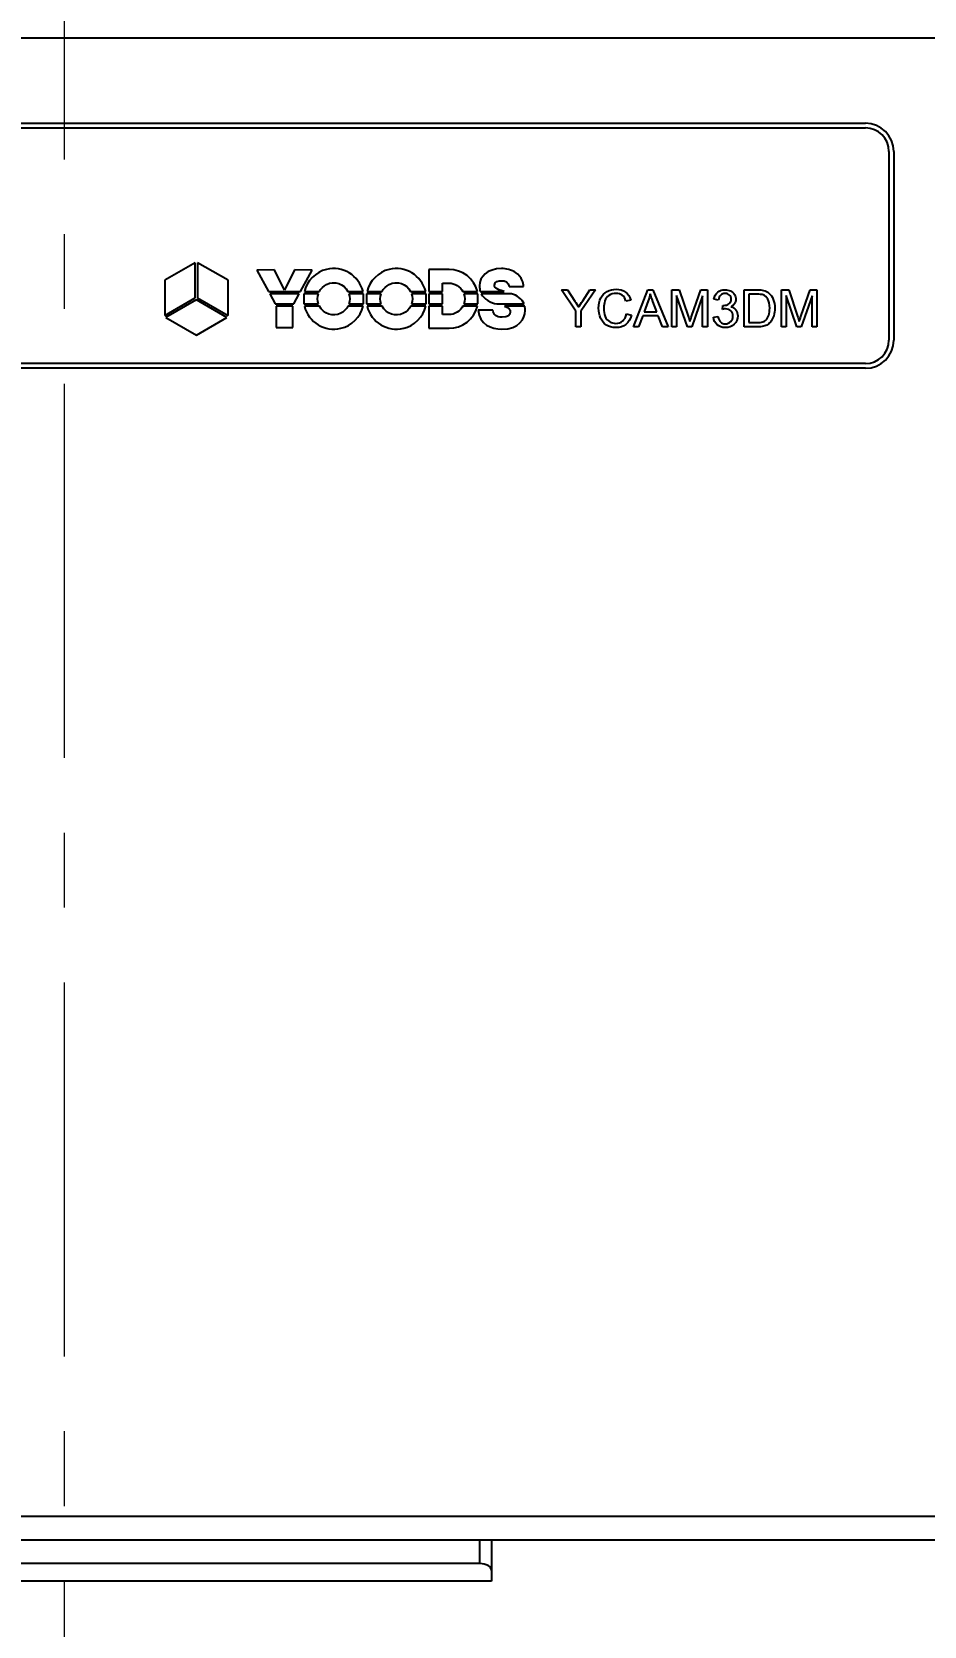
# Model space of a CAD drawing. Header units: millimetres. Extents: x -856 to 354, y -259 to 596.
# Drawn here: x -400 to -324.2, y 287.3 to 422.6 of the extents above; entities that cross this region are included whole.
import ezdxf

# ---------------------------------------------------------------- set-up
doc = ezdxf.new("R2010")
doc.units = ezdxf.units.MM
doc.linetypes.add('AI-Linetype-1', pattern=[8.946, 5.315, -1.594, 0.443, -1.594])
doc.linetypes.add('CENTER', pattern=[50.8, 31.75, -6.35, 6.35, -6.35])
doc.layers.add('05 Center', color=3, linetype='CENTER', lineweight=15)
doc.layers.add('07 Dimension', color=4, linetype='Continuous', lineweight=15)
for name, color, linetype, lineweight, true_color in [('ガラスカバー', 7, 'Continuous', 70, 0x8f8faf), ('トップ', 7, 'Continuous', 70, 0xafaf8f), ('ネジ', 7, 'Continuous', 70, 0xaf8f8f), ('銘板', 7, 'Continuous', 70, 0xaf8f8f)]:
    doc.layers.add(name, color=color, linetype=linetype, lineweight=lineweight, true_color=true_color)
doc.styles.add('BIGFONT', font='ROMANS.SHX', dxfattribs={"bigfont": 'bigfont'})
doc.styles.get("Standard").update_dxf_attribs({"font": 'monotxt.shx', "height": 1.6, "bigfont": '@extfont2.shx'})
doc.dimstyles.new('ISO-25', dxfattribs={"dimscale": 0.5, "dimtxt": 3.2, "dimasz": 2.5, "dimexe": 1.25, "dimexo": 1, "dimgap": 1, "dimtad": 1, "dimdsep": 46, "dimtxsty": 'Standard', "dimblk": 'OPEN', "dimcen": 2.5, "dimclrd": 256, "dimclre": 256, "dimclrt": 256, "dimadec": 0, "dimazin": 0, "dimtfac": 1, "dimtmove": 0, "dimatfit": 3, "dimldrblk": 'OPEN', "dimfxl": 1, "dimlwd": -1, "dimarcsym": 0})

# ---------------------------------------------------------------- blocks, each defined once
blk = doc.blocks.new('_Open')
at = {"color": 0, "linetype": 'ByBlock', "lineweight": -2}
for p, q in [((-1, 0.167), (0, 0)), ((-1, -0.167), (0, 0)), ((0, 0), (-1, 0))]:
    blk.add_line(p, q, dxfattribs=at)
blk = doc.blocks.new('*D85')
at = {"layer": '07 Dimension', "linetype": 'AI-Linetype-1', "lineweight": -2, "ltscale": 0.15, "transparency": 16777216}
for p, q in [((-577.21, 384.29), (-577.21, 492.03)), ((-217.21, 384.29), (-217.21, 492.03))]:
    blk.add_line(p, q, dxfattribs=at)
at = {"layer": '07 Dimension', "ltscale": 0.15, "transparency": 16777216}
blk.add_line((-575.21, 491.41), (-219.21, 491.41), dxfattribs=at)
at = {"layer": 'Defpoints', "color": 0, "ltscale": 0.15, "transparency": 16777216}
for p in [(-217.21, 491.41), (-577.21, 383.79), (-217.21, 383.79)]:
    blk.add_point(p, dxfattribs=at)
at = {"layer": '07 Dimension', "ltscale": 0.15, "transparency": 16777216, "xscale": 2, "yscale": 2, "zscale": 2, "rotation": 180}
blk.add_blockref('_Open', (-577.21, 491.41), dxfattribs=at)
at = {"layer": '07 Dimension', "ltscale": 0.15, "transparency": 16777216, "xscale": 2, "yscale": 2, "zscale": 2}
blk.add_blockref('_Open', (-217.21, 491.41), dxfattribs=at)
at = {"layer": '07 Dimension', "ltscale": 0.15, "transparency": 16777216, "insert": (-397.21, 494.41), "char_height": 5, "attachment_point": 5, "style": 'BIGFONT'}
blk.add_mtext('360', dxfattribs=at)

msp = doc.modelspace()

# ---------------------------------------------------------------- linework, layer by layer
at = {"layer": '05 Center'}
msp.add_line((-397.213, -96.223, -368.054), (-397.213, 531.709, -368.054), dxfattribs=at)
at = {"layer": 'ガラスカバー', "lineweight": -3}
for p, q in [((-361.963, 292.597), (-361.963, 294.596)), ((-360.963, 294.596), (-360.963, 292.019)), ((-361.963, 292.597), (-432.463, 292.597)), ((-360.963, 291.097), (-433.463, 291.097)), ((-360.963, 292.019), (-360.963, 291.097))]:
    msp.add_line(p, q, dxfattribs=at)
msp.add_ellipse((-361.963, 292.019), major_axis=(1, 0), ratio=0.5773503, start_param=0, end_param=1.5707963, dxfattribs=at)
at = {"layer": 'トップ', "lineweight": -3}
for p, q in [((-475.739, 422.095), (-318.687, 422.095)), ((-465.213, 414.845), (-329.213, 414.845)), ((-326.813, 412.445), (-326.813, 396.445)), ((-329.213, 394.045), (-465.213, 394.045)), ((-222.213, 296.595), (-572.213, 296.595)), ((-222.213, 294.595), (-572.213, 294.595))]:
    msp.add_line(p, q, dxfattribs=at)
for centre, start, end in [((-329.213, 412.445), 360, 89.99999), ((-329.213, 396.445), 270.00001, 0.00001)]:
    msp.add_arc(centre, 2.4, start, end, dxfattribs=at)
at = {"layer": 'ネジ', "lineweight": -3}
msp.add_line((-364.195, 291.097), (-369.73, 291.097), dxfattribs=at)
at = {"layer": '銘板', "lineweight": -3}
for p, q in [((-465.213, 414.445), (-329.213, 414.445)), ((-327.213, 412.445), (-327.213, 396.445)), ((-386.117, 403.007), (-388.703, 401.515)), ((-386.117, 400.022), (-386.117, 403.007)), ((-385.916, 403.008), (-385.916, 400.022)), ((-383.331, 401.514), (-385.916, 403.008)), ((-379.374, 402.409), (-380.892, 402.367)), ((-380.892, 402.367), (-379.898, 400.557)), ((-378.537, 400.665), (-379.374, 402.409)), ((-377.679, 402.409), (-378.537, 400.665)), ((-376.175, 402.367), (-377.679, 402.409)), ((-377.17, 400.557), (-376.175, 402.367)), ((-364.565, 402.429), (-366.281, 402.429)), ((-366.281, 402.429), (-366.281, 400.557)), ((-388.703, 401.515), (-388.703, 398.53)), ((-383.331, 398.53), (-383.331, 401.514)), ((-379.898, 400.557), (-377.17, 400.557)), ((-376.849, 400.557), (-375.57, 400.557)), ((-373.146, 400.557), (-371.867, 400.557)), ((-371.526, 400.557), (-370.247, 400.557)), ((-367.823, 400.557), (-366.544, 400.557)), ((-366.281, 400.557), (-365.115, 400.557)), ((-365.115, 401.263), (-364.565, 401.263)), ((-365.115, 400.557), (-365.115, 401.263)), ((-363.398, 400.557), (-362.152, 400.557)), ((-361.911, 400.557), (-359.884, 400.557)), ((-359.471, 400.978), (-358.229, 400.978)), ((-353.789, 398.888), (-355.003, 400.703)), ((-355.003, 400.703), (-354.496, 400.703)), ((-354.496, 400.703), (-353.875, 399.754)), ((-352.115, 400.703), (-353.372, 398.888)), ((-353.211, 399.777), (-352.601, 400.703)), ((-352.601, 400.703), (-352.115, 400.703)), ((-348.908, 397.553), (-347.699, 400.703)), ((-347.699, 400.703), (-347.25, 400.703)), ((-347.25, 400.703), (-345.96, 397.553)), ((-345.64, 397.553), (-345.64, 400.703)), ((-345.64, 400.703), (-345.013, 400.703)), ((-345.013, 400.703), (-344.267, 398.473)), ((-343.949, 398.512), (-343.194, 400.703)), ((-343.194, 400.703), (-342.634, 400.703)), ((-342.634, 400.703), (-342.634, 397.553)), ((-339.514, 397.553), (-339.514, 400.703)), ((-339.514, 400.703), (-338.428, 400.703)), ((-336.351, 397.553), (-336.351, 400.703)), ((-336.351, 400.703), (-335.723, 400.703)), ((-335.723, 400.703), (-334.978, 398.473)), ((-334.66, 398.512), (-333.906, 400.703)), ((-333.906, 400.703), (-333.345, 400.703)), ((-333.345, 400.703), (-333.345, 397.553)), ((-388.703, 398.53), (-386.117, 400.022)), ((-386.017, 399.848), (-388.603, 398.356)), ((-383.432, 398.356), (-386.017, 399.848)), ((-385.916, 400.022), (-383.331, 398.53)), ((-377.284, 400.35), (-379.783, 400.35)), ((-379.783, 400.35), (-379.328, 399.521)), ((-379.328, 399.521), (-377.739, 399.521)), ((-377.837, 399.313), (-379.23, 399.313)), ((-379.23, 399.313), (-379.23, 397.503)), ((-377.837, 397.503), (-377.837, 399.313)), ((-377.739, 399.521), (-377.284, 400.35)), ((-375.655, 400.35), (-376.892, 400.35)), ((-376.892, 400.35), (-376.892, 399.521)), ((-376.892, 399.521), (-375.655, 399.521)), ((-375.57, 399.313), (-376.849, 399.313)), ((-371.867, 399.313), (-373.146, 399.313)), ((-371.824, 400.35), (-373.061, 400.35)), ((-373.061, 399.521), (-371.824, 399.521)), ((-371.824, 399.521), (-371.824, 400.35)), ((-370.331, 400.35), (-371.568, 400.35)), ((-371.568, 400.35), (-371.568, 399.521)), ((-371.568, 399.521), (-370.331, 399.521)), ((-370.246, 399.313), (-371.526, 399.313)), ((-366.544, 399.313), (-367.823, 399.313)), ((-366.502, 400.35), (-367.738, 400.35)), ((-367.738, 399.521), (-366.502, 399.521)), ((-366.502, 399.521), (-366.502, 400.35)), ((-366.281, 400.35), (-366.281, 399.521)), ((-365.115, 400.35), (-366.281, 400.35)), ((-366.281, 399.521), (-365.115, 399.521)), ((-365.115, 399.313), (-366.281, 399.313)), ((-366.281, 399.313), (-366.281, 397.442)), ((-365.115, 399.521), (-365.115, 400.35)), ((-365.115, 398.609), (-365.115, 399.313)), ((-362.152, 399.313), (-363.399, 399.313)), ((-362.108, 400.35), (-363.31, 400.35)), ((-363.31, 399.521), (-362.108, 399.521)), ((-362.108, 399.521), (-362.108, 400.35)), ((-359.248, 400.35), (-361.834, 400.35)), ((-360.51, 399.521), (-358.195, 399.521)), ((-358.136, 399.313), (-359.843, 399.313)), ((-349.13, 399.84), (-349.54, 399.743)), ((-347.654, 399.771), (-348, 398.847)), ((-346.932, 398.847), (-347.26, 399.72)), ((-344.327, 397.553), (-345.238, 400.236)), ((-345.238, 400.236), (-345.238, 397.553)), ((-343.035, 400.19), (-343.951, 397.553)), ((-343.035, 397.553), (-343.035, 400.19)), ((-341.69, 399.831), (-342.077, 399.9)), ((-341.353, 399.045), (-341.31, 399.385)), ((-339.097, 400.332), (-339.097, 397.925)), ((-338.435, 400.332), (-339.097, 400.332)), ((-335.038, 397.553), (-335.949, 400.235)), ((-335.949, 400.235), (-335.949, 397.553)), ((-333.746, 400.19), (-334.662, 397.553)), ((-333.746, 397.553), (-333.746, 400.19)), ((-388.603, 398.356), (-386.017, 396.863)), ((-386.017, 396.863), (-383.432, 398.356)), ((-364.565, 398.609), (-365.115, 398.609)), ((-360.834, 398.99), (-362.077, 398.99)), ((-353.789, 397.553), (-353.789, 398.888)), ((-353.372, 398.888), (-353.372, 397.553)), ((-349.493, 398.657), (-349.076, 398.553)), ((-348.12, 398.507), (-348.466, 397.553)), ((-346.803, 398.507), (-348.12, 398.507)), ((-348, 398.847), (-346.932, 398.847)), ((-346.435, 397.553), (-346.803, 398.507)), ((-342.116, 398.385), (-341.729, 398.436)), ((-339.097, 397.925), (-338.424, 397.925)), ((-379.23, 397.503), (-377.837, 397.503)), ((-366.281, 397.442), (-364.565, 397.442)), ((-353.372, 397.553), (-353.789, 397.553)), ((-348.466, 397.553), (-348.908, 397.553)), ((-345.96, 397.553), (-346.435, 397.553)), ((-345.238, 397.553), (-345.64, 397.553)), ((-343.951, 397.553), (-344.327, 397.553)), ((-342.634, 397.553), (-343.035, 397.553)), ((-338.377, 397.553), (-339.514, 397.553)), ((-335.949, 397.553), (-336.351, 397.553)), ((-334.662, 397.553), (-335.038, 397.553)), ((-333.345, 397.553), (-333.746, 397.553)), ((-329.213, 394.445), (-465.213, 394.445))]:
    msp.add_line(p, q, dxfattribs=at)
for centre, start, end in [((-329.213, 412.445), 360, 89.99999), ((-329.213, 396.445), 270.00001, 0.00001)]:
    msp.add_arc(centre, 2, start, end, dxfattribs=at)
for points in [[(-374.977, 402.429), (-375.842, 402.257), (-376.677, 401.422), (-376.849, 400.557)], [(-371.867, 400.557), (-372.209, 401.933), (-373.602, 402.771), (-374.977, 402.429)], [(-369.654, 402.429), (-370.519, 402.257), (-371.354, 401.422), (-371.526, 400.557)], [(-366.544, 400.557), (-366.886, 401.933), (-368.278, 402.771), (-369.654, 402.429)], [(-362.152, 400.557), (-362.395, 401.627), (-363.468, 402.46), (-364.565, 402.429)], [(-375.57, 400.557), (-375.472, 400.783), (-375.196, 401.06), (-374.97, 401.158)], [(-374.97, 401.158), (-374.3, 401.495), (-373.484, 401.226), (-373.146, 400.557)], [(-370.247, 400.557), (-370.149, 400.783), (-369.872, 401.06), (-369.646, 401.158)], [(-369.646, 401.158), (-368.976, 401.495), (-368.16, 401.226), (-367.823, 400.557)], [(-364.565, 401.263), (-364.111, 401.284), (-363.591, 400.969), (-363.398, 400.557)], [(-376.849, 399.313), (-376.507, 397.938), (-375.115, 397.1), (-373.739, 397.442)], [(-375.655, 399.521), (-375.75, 399.746), (-375.75, 400.125), (-375.655, 400.35)], [(-373.746, 398.714), (-374.415, 398.376), (-375.232, 398.644), (-375.57, 399.313)], [(-373.146, 399.313), (-373.244, 399.087), (-373.52, 398.811), (-373.746, 398.714)], [(-373.739, 397.442), (-372.874, 397.613), (-372.039, 398.448), (-371.867, 399.313)], [(-373.061, 400.35), (-372.969, 400.125), (-372.969, 399.746), (-373.061, 399.521)], [(-371.526, 399.313), (-371.184, 397.938), (-369.791, 397.1), (-368.416, 397.442)], [(-370.331, 399.521), (-370.425, 399.746), (-370.425, 400.125), (-370.331, 400.35)], [(-368.423, 398.714), (-369.092, 398.376), (-369.908, 398.645), (-370.246, 399.313)], [(-367.823, 399.313), (-367.921, 399.087), (-368.197, 398.811), (-368.423, 398.714)], [(-368.416, 397.442), (-367.551, 397.614), (-366.716, 398.448), (-366.544, 399.313)], [(-367.738, 400.35), (-367.644, 400.125), (-367.644, 399.746), (-367.738, 399.521)], [(-364.565, 397.442), (-363.468, 397.411), (-362.395, 398.243), (-362.152, 399.313)], [(-363.399, 399.313), (-363.591, 398.902), (-364.112, 398.587), (-364.565, 398.609)], [(-363.31, 400.35), (-363.213, 400.125), (-363.213, 399.746), (-363.31, 399.521)], [(-361.834, 400.35), (-361.587, 399.938), (-360.989, 399.563), (-360.51, 399.521)], [(-358.195, 399.521), (-358.356, 399.912), (-358.83, 400.285), (-359.248, 400.35)], [(-353.875, 399.754), (-353.76, 399.576), (-353.654, 399.398), (-353.555, 399.221)], [(-353.555, 399.221), (-353.46, 399.386), (-353.346, 399.571), (-353.211, 399.777)], [(-347.484, 400.372), (-347.524, 400.171), (-347.581, 399.97), (-347.654, 399.771)], [(-347.26, 399.72), (-347.361, 399.985), (-347.435, 400.203), (-347.484, 400.372)], [(-344.267, 398.473), (-344.198, 398.266), (-344.148, 398.11), (-344.117, 398.006)], [(-344.117, 398.006), (-344.08, 398.121), (-344.025, 398.29), (-343.949, 398.512)], [(-334.978, 398.473), (-334.909, 398.265), (-334.859, 398.11), (-334.827, 398.007)], [(-334.827, 398.007), (-334.791, 398.121), (-334.736, 398.29), (-334.66, 398.512)]]:
    msp.add_open_spline(points, degree=3, dxfattribs=at)
for points, knots in [([(-358.229, 400.978), (-358.266, 401.251), (-358.339, 401.796), (-358.914, 402.183), (-359.247, 402.407), (-359.72, 402.505), (-360.113, 402.505), (-361.314, 402.505), (-361.98, 401.813), (-361.98, 401.038), (-361.981, 400.875), (-361.958, 400.713), (-361.911, 400.557)], [2.2423023, 2.2423023, 2.2423023, 2.2423023, 2.4923023, 2.4923023, 2.4923023, 2.7423023, 2.7423023, 2.7423023, 2.9923023, 2.9923023, 2.9923023, 3.2423023, 3.2423023, 3.2423023, 3.2423023]), ([(-359.884, 400.557), (-360.634, 400.797), (-360.714, 400.896), (-360.714, 401.093), (-360.714, 401.439), (-360.332, 401.481), (-360.12, 401.481), (-359.775, 401.481), (-359.508, 401.378), (-359.471, 400.978)], [0, 0, 0, 0, 0.3333333, 0.3333333, 0.3333333, 0.6666667, 0.6666667, 0.6666667, 1, 1, 1, 1]), ([(-349.076, 398.553), (-349.164, 398.21), (-349.321, 397.949), (-349.548, 397.769), (-349.775, 397.59), (-350.053, 397.5), (-350.381, 397.5), (-350.72, 397.5), (-350.996, 397.569), (-351.209, 397.707), (-351.422, 397.845), (-351.584, 398.045), (-351.695, 398.308), (-351.806, 398.569), (-351.862, 398.851), (-351.862, 399.152), (-351.862, 399.48), (-351.799, 399.766), (-351.674, 400.011), (-351.548, 400.255), (-351.369, 400.44), (-351.138, 400.567), (-350.907, 400.693), (-350.652, 400.757), (-350.374, 400.757), (-350.059, 400.757), (-349.794, 400.677), (-349.579, 400.517), (-349.364, 400.356), (-349.215, 400.131), (-349.13, 399.84)], [0.04545455, 0.04545455, 0.04545455, 0.04545455, 0.09090909, 0.09090909, 0.09090909, 0.13636364, 0.13636364, 0.13636364, 0.18181818, 0.18181818, 0.18181818, 0.22727273, 0.22727273, 0.22727273, 0.27272727, 0.27272727, 0.27272727, 0.31818182, 0.31818182, 0.31818182, 0.36363636, 0.36363636, 0.36363636, 0.40909091, 0.40909091, 0.40909091, 0.45454545, 0.45454545, 0.45454545, 0.5, 0.5, 0.5, 0.5]), ([(-342.077, 399.9), (-342.03, 400.159), (-341.922, 400.36), (-341.755, 400.503), (-341.587, 400.645), (-341.379, 400.716), (-341.129, 400.716), (-340.958, 400.716), (-340.8, 400.68), (-340.655, 400.606), (-340.51, 400.532), (-340.399, 400.431), (-340.323, 400.303), (-340.246, 400.176), (-340.208, 400.041), (-340.208, 399.898), (-340.208, 399.761), (-340.244, 399.638), (-340.317, 399.526), (-340.39, 399.414), (-340.498, 399.325), (-340.641, 399.26)], [0.56666667, 0.56666667, 0.56666667, 0.56666667, 0.6, 0.6, 0.6, 0.63333333, 0.63333333, 0.63333333, 0.66666667, 0.66666667, 0.66666667, 0.7, 0.7, 0.7, 0.73333333, 0.73333333, 0.73333333, 0.76666667, 0.76666667, 0.76666667, 0.8, 0.8, 0.8, 0.8]), ([(-338.428, 400.703), (-338.183, 400.703), (-337.997, 400.689), (-337.868, 400.658), (-337.687, 400.617), (-337.533, 400.542), (-337.405, 400.433), (-337.239, 400.293), (-337.115, 400.113), (-337.032, 399.894), (-336.95, 399.676), (-336.909, 399.427), (-336.909, 399.146), (-336.909, 398.906), (-336.937, 398.694), (-336.992, 398.509), (-337.049, 398.325), (-337.12, 398.172), (-337.208, 398.05), (-337.295, 397.93), (-337.391, 397.834), (-337.494, 397.765), (-337.598, 397.696), (-337.723, 397.643), (-337.87, 397.607), (-338.017, 397.571), (-338.186, 397.553), (-338.377, 397.553)], [0.16666667, 0.16666667, 0.16666667, 0.16666667, 0.25, 0.25, 0.25, 0.33333333, 0.33333333, 0.33333333, 0.41666667, 0.41666667, 0.41666667, 0.5, 0.5, 0.5, 0.58333333, 0.58333333, 0.58333333, 0.66666667, 0.66666667, 0.66666667, 0.75, 0.75, 0.75, 0.83333333, 0.83333333, 0.83333333, 0.91666667, 0.91666667, 0.91666667, 0.91666667]), ([(-362.077, 398.99), (-362.005, 397.741), (-360.956, 397.366), (-360.096, 397.366), (-358.61, 397.366), (-358.102, 398.262), (-358.102, 398.942), (-358.101, 399.066), (-358.112, 399.191), (-358.136, 399.313)], [4.9507262, 4.9507262, 4.9507262, 4.9507262, 5.2840596, 5.2840596, 5.2840596, 5.6173929, 5.6173929, 5.6173929, 5.9507262, 5.9507262, 5.9507262, 5.9507262]), ([(-359.843, 399.313), (-359.444, 399.159), (-359.369, 399.02), (-359.369, 398.833), (-359.369, 398.523), (-359.563, 398.384), (-360.065, 398.384), (-360.55, 398.384), (-360.786, 398.548), (-360.834, 398.99)], [7.6584612, 7.6584612, 7.6584612, 7.6584612, 7.9917945, 7.9917945, 7.9917945, 8.3251279, 8.3251279, 8.3251279, 8.6584612, 8.6584612, 8.6584612, 8.6584612]), ([(-349.54, 399.743), (-349.614, 399.972), (-349.72, 400.139), (-349.858, 400.244), (-349.998, 400.349), (-350.172, 400.401), (-350.383, 400.401), (-350.625, 400.401), (-350.827, 400.343), (-350.99, 400.226), (-351.152, 400.111), (-351.267, 399.955), (-351.333, 399.759), (-351.398, 399.563), (-351.432, 399.362), (-351.432, 399.154), (-351.432, 398.886), (-351.393, 398.653), (-351.314, 398.452), (-351.236, 398.253), (-351.115, 398.104), (-350.95, 398.004), (-350.785, 397.906), (-350.607, 397.856), (-350.415, 397.856), (-350.182, 397.856), (-349.984, 397.924), (-349.822, 398.058), (-349.66, 398.193), (-349.55, 398.393), (-349.493, 398.657)], [0.54545455, 0.54545455, 0.54545455, 0.54545455, 0.59090909, 0.59090909, 0.59090909, 0.63636364, 0.63636364, 0.63636364, 0.68181818, 0.68181818, 0.68181818, 0.72727273, 0.72727273, 0.72727273, 0.77272727, 0.77272727, 0.77272727, 0.81818182, 0.81818182, 0.81818182, 0.86363636, 0.86363636, 0.86363636, 0.90909091, 0.90909091, 0.90909091, 0.95454545, 0.95454545, 0.95454545, 1, 1, 1, 1]), ([(-340.641, 399.26), (-340.456, 399.216), (-340.311, 399.127), (-340.208, 398.992), (-340.104, 398.857), (-340.053, 398.687), (-340.053, 398.484), (-340.053, 398.209), (-340.153, 397.976), (-340.354, 397.785), (-340.554, 397.593), (-340.808, 397.497), (-341.114, 397.497), (-341.391, 397.497), (-341.621, 397.58), (-341.803, 397.745), (-341.986, 397.909), (-342.09, 398.123), (-342.116, 398.385)], [0.8, 0.8, 0.8, 0.8, 0.83333333, 0.83333333, 0.83333333, 0.86666667, 0.86666667, 0.86666667, 0.9, 0.9, 0.9, 0.93333333, 0.93333333, 0.93333333, 0.96666667, 0.96666667, 0.96666667, 1, 1, 1, 1]), ([(-341.31, 399.385), (-341.284, 399.381), (-341.263, 399.38), (-341.247, 399.38), (-341.083, 399.38), (-340.934, 399.423), (-340.803, 399.509), (-340.671, 399.595), (-340.605, 399.727), (-340.605, 399.906), (-340.605, 400.048), (-340.653, 400.166), (-340.749, 400.259), (-340.845, 400.352), (-340.969, 400.399), (-341.121, 400.399), (-341.271, 400.399), (-341.397, 400.351), (-341.497, 400.257), (-341.597, 400.162), (-341.662, 400.021), (-341.69, 399.831)], [0.3, 0.3, 0.3, 0.3, 0.33333333, 0.33333333, 0.33333333, 0.36666667, 0.36666667, 0.36666667, 0.4, 0.4, 0.4, 0.43333333, 0.43333333, 0.43333333, 0.46666667, 0.46666667, 0.46666667, 0.5, 0.5, 0.5, 0.53333333, 0.53333333, 0.53333333, 0.53333333]), ([(-338.424, 397.925), (-338.216, 397.925), (-338.054, 397.945), (-337.935, 397.983), (-337.817, 398.021), (-337.723, 398.076), (-337.652, 398.147), (-337.554, 398.245), (-337.476, 398.378), (-337.422, 398.545), (-337.367, 398.712), (-337.339, 398.915), (-337.339, 399.152), (-337.339, 399.481), (-337.393, 399.735), (-337.501, 399.912), (-337.609, 400.089), (-337.741, 400.207), (-337.895, 400.267), (-338.007, 400.311), (-338.187, 400.332), (-338.435, 400.332)], [0.1, 0.1, 0.1, 0.1, 0.2, 0.2, 0.2, 0.3, 0.3, 0.3, 0.4, 0.4, 0.4, 0.5, 0.5, 0.5, 0.6, 0.6, 0.6, 0.7, 0.7, 0.7, 0.8, 0.8, 0.8, 0.8]), ([(-341.729, 398.436), (-341.685, 398.217), (-341.609, 398.059), (-341.502, 397.963), (-341.395, 397.866), (-341.266, 397.818), (-341.112, 397.818), (-340.931, 397.818), (-340.777, 397.88), (-340.651, 398.007), (-340.526, 398.132), (-340.463, 398.289), (-340.463, 398.475), (-340.463, 398.653), (-340.521, 398.8), (-340.638, 398.915), (-340.753, 399.029), (-340.901, 399.087), (-341.08, 399.087), (-341.153, 399.087), (-341.244, 399.073), (-341.353, 399.045)], [0.03333333, 0.03333333, 0.03333333, 0.03333333, 0.06666667, 0.06666667, 0.06666667, 0.1, 0.1, 0.1, 0.13333333, 0.13333333, 0.13333333, 0.16666667, 0.16666667, 0.16666667, 0.2, 0.2, 0.2, 0.23333333, 0.23333333, 0.23333333, 0.26666667, 0.26666667, 0.26666667, 0.26666667])]:
    msp.add_open_spline(points, degree=3, knots=knots, dxfattribs=at)

# ---------------------------------------------------------------- dimensions: what is measured, and where the dimension line sits
at = {"layer": '07 Dimension', "ltscale": 0.15}
dim = msp.add_linear_dim(base=(-217.213, 491.407), p1=(-577.213, 383.788), p2=(-217.213, 383.788), dimstyle='ISO-25', override={"dimtxt": 10, "dimasz": 4, "dimdec": 1, "dimtxsty": 'BIGFONT'}, dxfattribs=at)
dim.commit()
dim.dimension.update_dxf_attribs({"geometry": '*D85', "text_midpoint": (-397.213, 494.407)})

doc.saveas('drawing.dxf')
